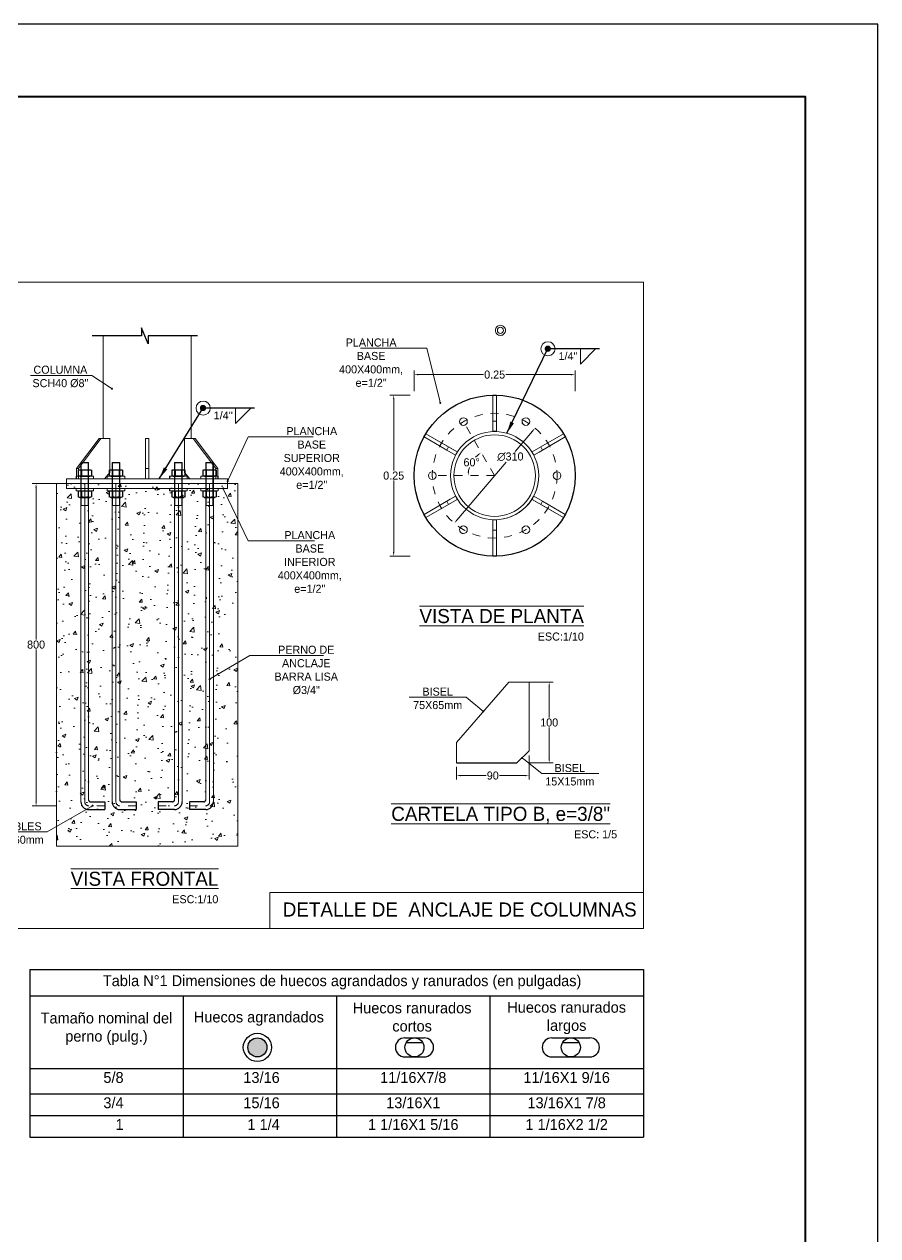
# Model space of a CAD drawing. Header units: metres. Extents: x -45.3 to -2.3, y -16.5 to 14.
# Drawn here: x -12.88 to -2.28, y -1 to 14.04 of the extents above; entities that cross this region are included whole.
import ezdxf
from ezdxf import colors
from ezdxf.entities.mleader import LeaderData, LeaderLine
from ezdxf.math import Vec2, Vec3

# ---------------------------------------------------------------- set-up
doc = ezdxf.new("R2010")
doc.units = ezdxf.units.M
doc.header["$MEASUREMENT"] = 0
doc.linetypes.add('Punto & Raya', pattern=[0.335139, 0.176389, -0.088194, 0, -0.070556])
for name, color, linetype, lineweight in [('0_Pluma_Nº__1', 7, 'Continuous', 13), ('EST _ Columnas_Pluma_Nº__20', 7, 'Continuous', 5), ('NOMBRES', 150, 'Continuous', 5), ('SCOTAS', 126, 'Continuous', 9)]:
    doc.layers.add(name, color=color, linetype=linetype, lineweight=lineweight)
doc.layers.add('ROJA', color=1, linetype='Continuous')
doc.styles.add('01COTAS', font='GOTHIC.TTF')
doc.styles.add('100', font='arial.ttf', dxfattribs={"height": 0.18})
doc.styles.add('esc20', font='arial.ttf', dxfattribs={"height": 0.04})
doc.dimstyles.new('1-10-100', dxfattribs={"dimtxt": 0.2, "dimasz": 0.1, "dimexe": 0.1, "dimexo": 0.1, "dimgap": 0.02, "dimtad": 0, "dimtih": 1, "dimtoh": 1, "dimdec": 0, "dimlfac": 100, "dimzin": 4, "dimdsep": 46, "dimtxsty": '01COTAS', "dimcen": 0.08, "dimdle": 0.01, "dimclrd": 1, "dimclre": 1, "dimclrt": 7, "dimadec": 0, "dimazin": 3, "dimtfac": 1, "dimtdec": 0, "dimtmove": 2, "dimatfit": 3, "dimldrblk": 'DOTSMALL', "dimfxl": 0.5, "dimfxlon": 1, "dimtolj": 1, "dimlwd": 9, "dimlwe": 9, "dimarcsym": 0})
doc.dimstyles.new('1-5-100', dxfattribs={"dimtxt": 0.2, "dimasz": 0.1, "dimexe": 0.1, "dimexo": 0.1, "dimgap": 0.02, "dimtad": 0, "dimtih": 1, "dimtoh": 1, "dimdec": 0, "dimlfac": 50, "dimzin": 4, "dimdsep": 46, "dimtxsty": '01COTAS', "dimcen": 0.08, "dimdle": 0.01, "dimclrd": 1, "dimclre": 1, "dimclrt": 7, "dimadec": 0, "dimazin": 3, "dimtfac": 1, "dimtdec": 0, "dimtmove": 2, "dimatfit": 3, "dimldrblk": 'DOTSMALL', "dimfxl": 0.5, "dimfxlon": 1, "dimtolj": 1, "dimlwd": 9, "dimlwe": 9, "dimarcsym": 0})
doc.dimstyles.new('tesis escala pequeña', dxfattribs={"dimtxt": 0.02, "dimasz": 0.3, "dimexe": 0.03, "dimexo": 0.03, "dimgap": 0.01, "dimtad": 1, "dimdec": 0, "dimlfac": 1000, "dimzin": 4, "dimdsep": 46, "dimtxsty": '01COTAS', "dimcen": 0, "dimclrd": 42, "dimclre": 42, "dimclrt": 7, "dimadec": 0, "dimazin": 0, "dimtfac": 1, "dimtdec": 0, "dimtmove": 0, "dimatfit": 3, "dimfxl": 1, "dimarcsym": 0})
pattern_1 = [(0, (0, 0), (0, 6.985), [5.08, -1.905]), (90, (0, 0), (-6.985, 4e-16), [5.08, -1.905])]

# ---------------------------------------------------------------- blocks, each defined once
blk = doc.blocks.new('TU3-4B')
for p, q in [((-16.5, 15.1), (-16.5, 1.2)), ((12.4, 16.3), (-12.4, 16.3)), ((12.4, 0), (-12.4, 0)), ((-8.2, 15.1), (-8.2, 1.2)), ((8.2, 15.1), (8.2, 1.2)), ((16.5, 15.1), (16.5, 1.2))]:
    blk.add_line(p, q)
for centre, radius, start, end in [((-12.4, 8.6), 7.69, 57.5566, 122.4434), ((-12.4, 7.7), 7.69, 237.5566, 302.4434), ((0, -12.7), 29, 73.4466, 106.5534), ((0, 29), 29, 253.4466, 286.5534), ((12.4, 8.6), 7.69, 57.5566, 122.4434), ((12.4, 7.7), 7.69, 237.5566, 302.4434)]:
    blk.add_arc(centre, radius, start, end)
blk = doc.blocks.new('*D31')
at = {"color": 1, "lineweight": 9, "transparency": 16777216}
for start, end in [(128.6883, 136.4162), (161.9055, 171.3117)]:
    blk.add_arc((1.506, -21.846), 0.66, start, end, dxfattribs=at)
at = {"color": 1, "transparency": 16777216}
for points in [[(1.084, -21.317), (1.103, -21.345), (1.176, -21.275)], [(0.87, -21.748), (0.837, -21.745), (0.846, -21.846)]]:
    blk.add_solid(points, dxfattribs=at)
at = {"layer": 'Defpoints', "color": 0, "transparency": 16777216}
for p in [(0.731, -20.504), (1, -21.422), (-0.044, -21.846), (1.506, -21.846), (1.506, -21.846)]:
    blk.add_point(p, dxfattribs=at)
at = {"color": 7, "transparency": 16777216, "insert": (0.934, -21.516), "char_height": 0.2, "attachment_point": 5, "style": '01COTAS'}
blk.add_mtext('\\A1;60°', dxfattribs=at)
blk = doc.blocks.new('_DOTSMALL')
at = {"color": 0, "linetype": 'ByBlock', "const_width": 0.5}
blk.add_lwpolyline([(-0.0625, 0, 1), (0.0625, 0, 1)], format="xyb", close=True, dxfattribs=at)
blk = doc.blocks.new('_DOT')
at = {"color": 0, "linetype": 'ByBlock', "lineweight": -2}
blk.add_line((-0.5, 0), (-1, 0), dxfattribs=at)
at = {"color": 0, "linetype": 'ByBlock', "const_width": 0.5}
blk.add_lwpolyline([(-0.25, 0, 1), (0.25, 0, 1)], format="xyb", close=True, dxfattribs=at)
blk = doc.blocks.new('*D32')
at = {"color": 1, "linetype": 'Continuous', "lineweight": 9, "transparency": 16777216}
for p, q in [((-9.385, -22.042), (-9.985, -22.042)), ((-9.885, -22.142), (-9.885, -25.917)), ((-9.885, -29.942), (-9.885, -26.167)), ((-9.385, -30.042), (-9.985, -30.042))]:
    blk.add_line(p, q, dxfattribs=at)
at = {"color": 1, "linetype": 'Continuous', "transparency": 16777216}
for points in [[(-9.901, -22.142), (-9.868, -22.142), (-9.885, -22.042)], [(-9.901, -29.942), (-9.868, -29.942), (-9.885, -30.042)]]:
    blk.add_solid(points, dxfattribs=at)
at = {"layer": 'Defpoints', "color": 0, "linetype": 'Continuous', "transparency": 16777216}
for p in [(-8.676, -22.042), (-9.885, -30.042), (-8.581, -30.042)]:
    blk.add_point(p, dxfattribs=at)
at = {"color": 7, "linetype": 'Continuous', "lineweight": 15, "transparency": 16777216, "insert": (-9.885, -26.042), "char_height": 0.2, "attachment_point": 5, "style": '01COTAS'}
blk.add_mtext('\\A1;800', dxfattribs=at)
blk = doc.blocks.new('*D33')
at = {"color": 1, "lineweight": 9, "transparency": 16777216}
for p, q in [((2.445, -20.741), (2.016, -21.246)), ((0.568, -22.952), (1.793, -21.508))]:
    blk.add_line(p, q, dxfattribs=at)
at = {"color": 1, "transparency": 16777216}
for points in [[(2.432, -20.73), (2.457, -20.752), (2.509, -20.665)], [(0.555, -22.941), (0.58, -22.962), (0.503, -23.028)]]:
    blk.add_solid(points, dxfattribs=at)
at = {"layer": 'Defpoints', "color": 0, "transparency": 16777216}
for p in [(2.509, -20.665), (0.503, -23.028)]:
    blk.add_point(p, dxfattribs=at)
at = {"color": 7, "transparency": 16777216, "insert": (1.896, -21.377), "char_height": 0.2, "attachment_point": 5, "style": '01COTAS'}
blk.add_mtext('\\A1;∅310', dxfattribs=at)
blk = doc.blocks.new('*D34')
at = {"color": 1, "lineweight": 9, "transparency": 16777216}
for p, q in [((-0.494, -19.746), (-0.494, -19.238)), ((3.506, -19.746), (3.506, -19.238)), ((-0.394, -19.338), (1.227, -19.338)), ((3.406, -19.338), (1.786, -19.338))]:
    blk.add_line(p, q, dxfattribs=at)
at = {"color": 1, "transparency": 16777216}
for points in [[(-0.394, -19.322), (-0.394, -19.355), (-0.494, -19.338)], [(3.406, -19.322), (3.406, -19.355), (3.506, -19.338)]]:
    blk.add_solid(points, dxfattribs=at)
at = {"layer": 'Defpoints', "color": 0, "transparency": 16777216}
for p in [(3.506, -19.338), (-0.494, -19.846), (3.506, -19.846)]:
    blk.add_point(p, dxfattribs=at)
at = {"color": 7, "transparency": 16777216, "insert": (1.506, -19.338), "char_height": 0.2, "attachment_point": 5, "style": '01COTAS'}
blk.add_mtext('\\A1;0.25', dxfattribs=at)
blk = doc.blocks.new('*D35')
at = {"color": 1, "lineweight": 9, "transparency": 16777216}
for p, q in [((-0.594, -19.846), (-1.102, -19.846)), ((-1.002, -19.946), (-1.002, -21.721)), ((-1.002, -23.746), (-1.002, -21.971)), ((-0.594, -23.846), (-1.102, -23.846))]:
    blk.add_line(p, q, dxfattribs=at)
at = {"color": 1, "transparency": 16777216}
for points in [[(-1.019, -19.946), (-0.986, -19.946), (-1.002, -19.846)], [(-1.019, -23.746), (-0.986, -23.746), (-1.002, -23.846)]]:
    blk.add_solid(points, dxfattribs=at)
at = {"layer": 'Defpoints', "color": 0, "transparency": 16777216}
for p in [(-0.494, -19.846), (-1.002, -23.846), (-0.494, -23.846)]:
    blk.add_point(p, dxfattribs=at)
at = {"color": 7, "transparency": 16777216, "insert": (-1.002, -21.846), "char_height": 0.2, "attachment_point": 5, "style": '01COTAS'}
blk.add_mtext('\\A1;0.25', dxfattribs=at)
blk = doc.blocks.new('*D29')
at = {"color": 1, "lineweight": 9, "transparency": 16777216}
for p, q in [((2.359, -28.793), (2.359, -29.393)), ((0.559, -29.076), (0.559, -29.393)), ((0.659, -29.293), (1.296, -29.293)), ((2.259, -29.293), (1.622, -29.293))]:
    blk.add_line(p, q, dxfattribs=at)
at = {"color": 1, "transparency": 16777216}
for points in [[(0.659, -29.277), (0.659, -29.31), (0.559, -29.293)], [(2.259, -29.277), (2.259, -29.31), (2.359, -29.293)]]:
    blk.add_solid(points, dxfattribs=at)
at = {"layer": 'Defpoints', "color": 0, "transparency": 16777216}
for p in [(2.359, -28.676), (0.559, -28.976), (2.359, -29.293)]:
    blk.add_point(p, dxfattribs=at)
at = {"color": 7, "transparency": 16777216, "insert": (1.459, -29.293), "char_height": 0.2, "attachment_point": 5, "style": '01COTAS'}
blk.add_mtext('\\A1;90', dxfattribs=at)
blk = doc.blocks.new('*D30')
at = {"color": 1, "lineweight": 9, "transparency": 16777216}
for p, q in [((2.36, -26.976), (2.96, -26.976)), ((2.86, -27.076), (2.86, -27.851)), ((2.86, -28.876), (2.86, -28.101)), ((2.36, -28.976), (2.96, -28.976))]:
    blk.add_line(p, q, dxfattribs=at)
at = {"color": 1, "transparency": 16777216}
for points in [[(2.843, -27.076), (2.877, -27.076), (2.86, -26.976)], [(2.843, -28.876), (2.877, -28.876), (2.86, -28.976)]]:
    blk.add_solid(points, dxfattribs=at)
at = {"layer": 'Defpoints', "color": 0, "transparency": 16777216}
for p in [(1.859, -26.976), (2.86, -26.976), (2.059, -28.976)]:
    blk.add_point(p, dxfattribs=at)
at = {"color": 7, "transparency": 16777216, "insert": (2.86, -27.976), "char_height": 0.2, "attachment_point": 5, "style": '01COTAS'}
blk.add_mtext('\\A1;100', dxfattribs=at)
blk = doc.blocks.new('tb1')
h = blk.add_hatch(color=256)
h.dxf.hatch_style = 1
h.paths.add_polyline_path([(47.922, -12.19, 1), (49.106, -12.19, 1)])
h = blk.add_hatch()
h.set_pattern_fill('ANGLE', color=256)
h.set_pattern_definition([(0, (7.06, -8.54), (0, 6.985), [5.08, -1.905]), (90, (7.06, -8.54), (-6.985, 4e-16), [5.08, -1.905])])
h.paths.add_polyline_path([(57.675, -12.19, 1), (58.86, -12.19, 1)])
h = blk.add_hatch()
h.set_pattern_fill('ANGLE', color=256)
h.set_pattern_definition(pattern_1)
h.paths.add_polyline_path([(57.675, -12.19, 1), (58.86, -12.19, 1)])
h = blk.add_hatch()
h.set_pattern_fill('ANGLE', color=256)
h.set_pattern_definition(pattern_1)
h.paths.add_polyline_path([(67.384, -12.19, 1), (68.569, -12.19, 1)])
h = blk.add_hatch()
h.set_pattern_fill('ANGLE', color=256)
h.set_pattern_definition(pattern_1)
h.paths.add_polyline_path([(68.569, -12.19, 1), (67.384, -12.19, 1)])
for p, q in [((34.38, -7.348), (72.48, -7.348)), ((34.38, -7.348), (34.38, -17.767)), ((72.48, -7.348), (72.48, -17.767)), ((34.38, -8.998), (72.48, -8.998)), ((43.905, -8.998), (43.905, -17.767)), ((53.43, -8.998), (53.43, -17.767)), ((62.955, -8.998), (62.955, -17.767)), ((57.675, -11.597), (58.86, -11.597)), ((66.792, -11.597), (69.161, -11.597)), ((57.675, -12.782), (58.86, -12.782)), ((66.792, -12.782), (69.161, -12.782)), ((34.38, -13.499), (72.48, -13.499)), ((34.38, -15.067), (72.48, -15.067)), ((34.38, -16.417), (72.48, -16.417)), ((34.38, -17.767), (72.48, -17.767))]:
    blk.add_line(p, q)
for centre, radius in [((48.514, -12.19), 0.875), ((48.514, -12.19), 0.592), ((58.267, -12.19), 0.592), ((67.977, -12.19), 0.592)]:
    blk.add_circle(centre, radius)
for centre, start, end in [((57.675, -12.19), 90, 270), ((58.86, -12.19), 270, 90), ((66.792, -12.19), 90, 270), ((69.161, -12.19), 270, 90)]:
    blk.add_arc(centre, 0.592, start, end)
at = {"char_height": 0.675, "style": '01COTAS'}
for s, insert, width, attachment_point in [('Tabla N°1 Dimensiones de huecos agrandados y ranurados (en pulgadas)', (53.774, -8.155), 53.10784, 5), ('Huecos ranurados cortos', (58.12, -10.312), 9.075, 5), ('Huecos ranurados largos', (67.717, -10.367), 9.075, 5), ('Tamaño nominal del perno (pulg.)', (39.142, -11.034), 9.075, 5), ('Huecos agrandados', (48.607, -10.407), 9.075, 5), ('{\\A1;5/8', (40.205, -13.724), 9.075, 3), ('{\\A1;13/16', (49.901, -13.724), 9.075, 3), ('\\A1;11/16X7/8 ', (58.192, -13.724), 9.075, 2), ('11/16X1 9/16', (67.717, -13.724), 9.075, 2), ('{\\A1;3/4', (40.205, -15.292), 9.075, 3), ('{\\A1;15/16', (49.901, -15.292), 9.075, 3), ('13/16X1', (58.192, -15.292), 9.075, 2), ('13/16X1 7/8', (67.717, -15.292), 9.075, 2), ('1', (40.205, -16.642), 9.075, 3), ('{\\A1;1 1/4', (49.901, -16.642), 9.075, 3), ('1 1/16X1 5/16', (58.192, -16.642), 9.075, 2), ('1 1/16X2 1/2', (67.717, -16.642), 9.075, 2)]:
    blk.add_mtext(s, dxfattribs=dict(at, insert=insert, width=width, attachment_point=attachment_point))
blk = doc.blocks.new('A$C90f300bd')
at = {"linetype": 'Continuous', "lineweight": 15}
h = blk.add_hatch(dxfattribs=at)
h.set_pattern_fill('AR-CONC', scale=0.005)
h.set_pattern_definition([(50, (-285.52784, 164.5287), (0.9109233, -0.0796954), [0.09525, -1.04775]), (355, (-285.5278, 164.5287), (-0.176217, 0.9552842), [0.0762, -0.838203]), (100.45144, (-285.4519, 164.522), (0.7347062, 0.8755888), [0.08095, -0.8904512]), (46.1842, (-285.5278, 164.7827), (1.3553952, -0.2102116), [0.142875, -1.571625]), (96.63556, (-285.4149, 164.7652), (1.1870207, 1.2371306), [0.121425, -1.335678]), (351.18415, (-285.5278, 164.7827), (1.1870207, 1.2371306), [0.1143, -1.2572987]), (21, (-285.40084, 164.7192), (0.758072, -0.511326), [0.09525, -1.04775]), (326, (-285.4008, 164.7192), (0.3090101, 0.9209398), [0.0762, -0.8382]), (71.45144, (-285.3377, 164.6766), (1.067082, 0.4096138), [0.08095, -0.8904497]), (37.5, (-285.52784, 164.52867), (0.01544302, 0.4227752), [0, -0.82804, 0, -0.8509, 0, -0.841375]), (7.5, (-285.52784, 164.52867), (0.3340983, 0.5009029), [0, -0.48514, 0, -0.80899, 0, -0.320675]), (327.5, (-285.81105, 164.52867), (0.67795298, -0.02864372), [0, -0.3175, 0, -0.9906, 0, -1.31445]), (317.5, (-285.93805, 164.5287), (0.7406459, 0.1271325), [0, -0.41275, 0, -0.65786, 0, -0.93345])])
h.paths.add_polyline_path([(13.603, 11.047), (9.103, 11.047), (9.103, 2.047), (13.603, 2.047)])
at = {"layer": 'SCOTAS', "ltscale": 0.001}
h = blk.add_hatch(color=1, dxfattribs=at)
edge = h.paths.add_edge_path()
edge.add_arc((21.305, 14.395), 0.079, 0, 360)
h = blk.add_hatch(color=1, dxfattribs=at)
edge = h.paths.add_edge_path()
edge.add_arc((12.74, 12.922), 0.079, 0, 360)
at = {"color": 7, "linetype": 'Continuous', "lineweight": 15}
for p, q in [((10.258, 14.714), (10.258, 12.167)), ((12.449, 12.167), (12.449, 14.714)), ((19.94, 13.243), (19.94, 12.593)), ((19.94, 13.243), (20.03, 13.243)), ((20.03, 13.243), (20.03, 12.593)), ((20.03, 12.493), (20.03, 13.243)), ((19.94, 12.593), (20.03, 12.593)), ((19.94, 12.343), (19.94, 12.593)), ((19.94, 12.343), (20.03, 12.343)), ((19.985, 12.338), (19.985, 12.338)), ((20.03, 12.343), (20.03, 12.593)), ((20.03, 12.493), (20.03, 12.343)), ((9.599, 11.417), (10.161, 12.167)), ((9.644, 11.417), (10.206, 12.167)), ((10.206, 12.167), (10.161, 12.167)), ((10.378, 12.167), (10.161, 12.167)), ((10.423, 12.167), (10.206, 12.167)), ((10.423, 12.167), (10.378, 12.167)), ((10.423, 11.317), (10.423, 12.167)), ((11.398, 12.167), (11.308, 12.167)), ((11.308, 11.417), (11.308, 12.167)), ((11.398, 11.417), (11.398, 12.167)), ((12.283, 11.317), (12.283, 12.167)), ((12.283, 12.167), (12.5, 12.167)), ((13.063, 11.417), (12.5, 12.167)), ((12.545, 12.167), (12.5, 12.167)), ((13.108, 11.417), (12.545, 12.167)), ((12.545, 12.167), (12.545, 12.167)), ((13.108, 11.417), (12.545, 12.167)), ((18.231, 12.204), (18.276, 12.282)), ((18.231, 12.204), (18.794, 11.879)), ((18.925, 11.907), (18.276, 12.282)), ((18.276, 12.282), (18.839, 11.957)), ((21.09, 11.829), (21.74, 12.204)), ((21.695, 12.282), (21.132, 11.957)), ((21.74, 12.204), (21.177, 11.879)), ((21.695, 12.282), (21.74, 12.204)), ((18.794, 11.879), (18.839, 11.957)), ((19.01, 11.754), (18.794, 11.879)), ((19.055, 11.832), (18.839, 11.957)), ((18.925, 11.907), (19.055, 11.832)), ((19.01, 11.754), (19.055, 11.832)), ((20.915, 11.832), (21.132, 11.957)), ((20.915, 11.832), (20.96, 11.754)), ((20.96, 11.754), (21.177, 11.879)), ((21.09, 11.829), (20.96, 11.754)), ((21.132, 11.957), (21.177, 11.879)), ((9.708, 11.558), (9.718, 11.568)), ((9.708, 11.558), (9.708, 11.39)), ((9.898, 11.558), (9.708, 11.558)), ((9.718, 11.568), (9.888, 11.568)), ((9.718, 11.568), (9.718, 10.963)), ((9.898, 11.558), (9.888, 11.568)), ((9.888, 11.568), (9.888, 10.963)), ((9.898, 11.558), (9.898, 11.39)), ((10.483, 11.558), (10.493, 11.568)), ((10.483, 11.558), (10.483, 11.39)), ((10.673, 11.558), (10.483, 11.558)), ((10.493, 11.568), (10.663, 11.568)), ((10.493, 11.568), (10.493, 10.963)), ((10.673, 11.558), (10.663, 11.568)), ((10.663, 11.568), (10.663, 10.963)), ((10.673, 11.558), (10.673, 11.39)), ((12.033, 11.558), (12.043, 11.568)), ((12.033, 11.558), (12.033, 11.39)), ((12.223, 11.558), (12.033, 11.558)), ((12.043, 11.568), (12.213, 11.568)), ((12.043, 11.568), (12.043, 10.963)), ((12.223, 11.558), (12.213, 11.568)), ((12.213, 11.568), (12.213, 10.963)), ((12.223, 11.558), (12.223, 11.39)), ((12.808, 11.558), (12.818, 11.568)), ((12.808, 11.558), (12.808, 11.39)), ((12.998, 11.558), (12.808, 11.558)), ((12.818, 11.568), (12.988, 11.568)), ((12.818, 11.568), (12.818, 10.963)), ((12.998, 11.558), (12.988, 11.568)), ((12.988, 11.568), (12.988, 10.963)), ((12.998, 11.558), (12.998, 11.39)), ((9.353, 11.047), (9.353, 11.167)), ((13.353, 11.167), (9.353, 11.167)), ((9.587, 11.227), (9.587, 11.167)), ((9.644, 11.417), (9.599, 11.417)), ((9.599, 11.167), (9.599, 11.417)), ((9.644, 11.167), (9.599, 11.167)), ((9.644, 11.167), (9.644, 11.417)), ((9.708, 11.39), (9.708, 11.227)), ((9.708, 11.267), (9.708, 10.955)), ((9.718, 11.237), (9.718, 10.502)), ((9.888, 11.237), (9.888, 10.502)), ((9.898, 11.39), (9.898, 11.227)), ((9.898, 11.267), (9.898, 10.955)), ((10.02, 11.227), (10.02, 11.167)), ((10.293, 11.167), (10.423, 11.317)), ((10.362, 11.227), (10.362, 11.167)), ((10.483, 11.39), (10.483, 11.227)), ((10.483, 11.267), (10.483, 10.955)), ((10.493, 11.237), (10.493, 10.502)), ((10.663, 11.237), (10.663, 10.502)), ((10.673, 11.39), (10.673, 11.227)), ((10.673, 11.267), (10.673, 10.955)), ((10.795, 11.227), (10.795, 11.167)), ((11.398, 11.417), (11.308, 11.417)), ((11.308, 11.167), (11.308, 11.417)), ((11.398, 11.167), (11.308, 11.167)), ((11.398, 11.167), (11.398, 11.417)), ((12.033, 11.39), (12.033, 11.227)), ((12.033, 11.267), (12.033, 10.955)), ((12.043, 11.237), (12.043, 10.502)), ((12.213, 11.237), (12.213, 10.502)), ((12.223, 11.39), (12.223, 11.227)), ((12.223, 11.267), (12.223, 10.955)), ((12.413, 11.167), (12.283, 11.317)), ((12.345, 11.227), (12.345, 11.167)), ((12.458, 11.167), (12.413, 11.167)), ((12.687, 11.227), (12.687, 11.167)), ((12.808, 11.39), (12.808, 11.227)), ((12.808, 11.267), (12.808, 10.955)), ((12.818, 11.237), (12.818, 10.502)), ((12.988, 11.237), (12.988, 10.502)), ((12.998, 11.39), (12.998, 11.227)), ((12.998, 11.267), (12.998, 10.955)), ((13.063, 11.167), (13.063, 11.417)), ((13.108, 11.417), (13.063, 11.417)), ((13.108, 11.167), (13.063, 11.167)), ((13.108, 11.167), (13.108, 11.417)), ((13.108, 11.167), (13.108, 11.417)), ((13.108, 11.167), (13.108, 11.167)), ((13.12, 11.227), (13.12, 11.167)), ((13.353, 11.047), (13.353, 11.167)), ((13.603, 11.047), (9.103, 11.047)), ((9.353, 11.047), (9.353, 10.927)), ((13.353, 10.927), (9.353, 10.927)), ((9.587, 10.927), (9.587, 10.867)), ((9.708, 11.047), (9.708, 3.142)), ((9.708, 10.987), (9.708, 10.824)), ((9.803, 11.047), (9.803, 3.142)), ((9.898, 11.047), (9.898, 3.192)), ((9.898, 10.987), (9.898, 10.824)), ((10.02, 10.927), (10.02, 10.867)), ((10.362, 10.927), (10.362, 10.867)), ((10.483, 11.047), (10.483, 3.142)), ((10.483, 10.987), (10.483, 10.824)), ((10.578, 11.047), (10.578, 3.142)), ((10.673, 11.047), (10.673, 3.192)), ((10.673, 10.987), (10.673, 10.824)), ((10.795, 10.927), (10.795, 10.867)), ((12.033, 11.047), (12.033, 3.192)), ((12.033, 10.987), (12.033, 10.824)), ((12.128, 11.047), (12.128, 3.142)), ((12.223, 11.047), (12.223, 3.142)), ((12.223, 10.987), (12.223, 10.824)), ((12.345, 10.927), (12.345, 10.867)), ((12.687, 10.927), (12.687, 10.867)), ((12.808, 11.047), (12.808, 3.192)), ((12.808, 10.987), (12.808, 10.824)), ((12.903, 11.047), (12.903, 3.142)), ((12.998, 11.047), (12.998, 3.142)), ((12.998, 10.987), (12.998, 10.824)), ((13.12, 10.927), (13.12, 10.867)), ((13.353, 11.047), (13.353, 10.927)), ((18.88, 10.657), (18.231, 10.282)), ((18.231, 10.282), (18.794, 10.607)), ((18.276, 10.204), (18.839, 10.529)), ((19.01, 10.732), (18.794, 10.607)), ((18.839, 10.529), (18.794, 10.607)), ((19.055, 10.654), (18.839, 10.529)), ((18.88, 10.657), (19.01, 10.732)), ((19.055, 10.654), (19.01, 10.732)), ((20.96, 10.732), (20.915, 10.654)), ((20.915, 10.654), (21.132, 10.529)), ((21.045, 10.579), (20.915, 10.654)), ((20.96, 10.732), (21.177, 10.607)), ((21.045, 10.579), (21.695, 10.204)), ((21.177, 10.607), (21.132, 10.529)), ((21.695, 10.204), (21.132, 10.529)), ((21.74, 10.282), (21.177, 10.607)), ((9.708, 10.502), (9.898, 10.502)), ((10.483, 10.502), (10.673, 10.502)), ((12.033, 10.502), (12.223, 10.502)), ((12.808, 10.502), (12.998, 10.502)), ((18.276, 10.204), (18.231, 10.282)), ((21.74, 10.282), (21.695, 10.204)), ((20.03, 10.143), (19.94, 10.143)), ((19.94, 10.143), (19.94, 9.893)), ((19.985, 10.147), (19.985, 10.147)), ((20.03, 10.143), (20.03, 9.893)), ((20.03, 9.893), (19.94, 9.893)), ((19.94, 9.243), (19.94, 9.893)), ((20.03, 9.243), (20.03, 9.893)), ((20.03, 9.243), (19.94, 9.243)), ((19.038, 4.613), (20.338, 6.113)), ((20.838, 6.113), (20.338, 6.113)), ((20.838, 4.413), (20.838, 6.113)), ((19.038, 4.113), (19.038, 4.613)), ((20.538, 4.113), (20.838, 4.413))]:
    blk.add_line(p, q, dxfattribs=at)
for p, q in [((11.912, 11.227), (11.912, 11.167)), ((11.912, 10.927), (11.912, 10.867)), ((19.038, 4.113), (20.538, 4.113)), ((9.948, 3.142), (10.303, 3.142)), ((10.303, 3.142), (10.303, 2.952)), ((10.723, 3.142), (11.078, 3.142)), ((11.078, 3.142), (11.078, 2.952)), ((11.628, 3.142), (11.628, 2.952)), ((11.983, 3.142), (11.628, 3.142)), ((12.403, 3.142), (12.403, 2.952)), ((12.758, 3.142), (12.403, 3.142)), ((9.898, 2.952), (10.303, 2.952)), ((10.673, 2.952), (11.078, 2.952)), ((12.033, 2.952), (11.628, 2.952)), ((12.808, 2.952), (12.403, 2.952))]:
    blk.add_line(p, q)
at = {"color": 251, "linetype": 'Continuous', "lineweight": 15, "ltscale": 0.5, "true_color": 0x626364}
for p, q in [((9.103, 2.047), (9.103, 11.047)), ((13.603, 2.047), (13.603, 11.047)), ((13.603, 2.047), (9.103, 2.047))]:
    blk.add_line(p, q, dxfattribs=at)
at = {"color": 7, "linetype": 'Continuous', "lineweight": 15}
for points in [[(22.115, 14.012), (22.115, 14.396)], [(22.5, 14.396), (22.115, 14.012)], [(13.55, 12.538), (13.55, 12.923)], [(13.935, 12.923), (13.55, 12.538)], [(10.02, 11.227), (9.587, 11.227)], [(9.587, 11.167), (10.02, 11.167)], [(10.795, 11.227), (10.362, 11.227)], [(10.362, 11.167), (10.795, 11.167)], [(12.345, 11.227), (11.912, 11.227)], [(11.912, 11.167), (12.345, 11.167)], [(13.12, 11.227), (12.687, 11.227)], [(12.687, 11.167), (13.12, 11.167)], [(9.587, 11.047), (10.02, 11.047)], [(10.02, 10.867), (9.587, 10.867)], [(10.362, 11.047), (10.795, 11.047)], [(10.795, 10.867), (10.362, 10.867)], [(11.912, 11.047), (12.345, 11.047)], [(12.345, 10.867), (11.912, 10.867)], [(12.687, 11.047), (13.12, 11.047)], [(13.12, 10.867), (12.687, 10.867)]]:
    blk.add_lwpolyline(points, dxfattribs=at)
blk.add_circle((19.985, 11.243), 2.001)
for centre, radius in [((19.21, 12.585), 0.0953), ((20.76, 12.585), 0.0953), ((19.985, 11.243), 1.095), ((19.985, 11.243), 1.014), ((18.435, 11.243), 0.0953), ((21.535, 11.243), 0.0953), ((19.21, 9.9), 0.0953), ((20.76, 9.9), 0.0953)]:
    blk.add_circle(centre, radius, dxfattribs=at)
for centre, radius, start, end in [((19.21, 12.585), 0.0953, 90, 270), ((20.76, 12.585), 0.0952, 90, 270), ((19.985, 11.243), 1.096, 0.0004, 90), ((19.985, 11.243), 1.014, 90, 270), ((18.435, 11.243), 0.0952, 90, 270), ((19.985, 11.243), 1.096, 270, 0.0004), ((21.535, 11.243), 0.0953, 90, 240), ((21.535, 11.243), 0.0953, 240, 270), ((19.21, 9.9), 0.0953, 120, 270), ((19.21, 9.9), 0.0953, 90, 120), ((20.76, 9.9), 0.0953, 90, 179.9996), ((20.76, 9.9), 0.0953, 179.9996, 270)]:
    blk.add_arc(centre, radius, start, end, dxfattribs=at)
for centre, radius, start, end in [((9.898, 3.142), 0.19, 180, 270), ((9.948, 3.192), 0.0499, 180, 270), ((10.673, 3.142), 0.19, 180, 270), ((10.723, 3.192), 0.0499, 180, 270), ((11.983, 3.192), 0.0499, 270, 0), ((12.033, 3.142), 0.19, 270, 0), ((12.758, 3.192), 0.0499, 270, 0), ((12.808, 3.142), 0.19, 270, 0)]:
    blk.add_arc(centre, radius, start, end)
at = {"layer": '0_Pluma_Nº__1', "color": 251, "linetype": 'Punto & Raya', "ltscale": 0.8, "true_color": 0x626364}
for q in [(19.21, 12.585), (18.435, 11.243)]:
    blk.add_line((19.985, 11.243), q, dxfattribs=at)
at = {"layer": '0_Pluma_Nº__1', "color": 251, "linetype": 'Punto & Raya', "true_color": 0x626364}
for p, q in [((10.303, 3.047), (9.898, 3.047)), ((11.078, 3.047), (10.673, 3.047)), ((11.628, 3.047), (12.033, 3.047)), ((12.403, 3.047), (12.808, 3.047))]:
    blk.add_line(p, q, dxfattribs=at)
at = {"layer": '0_Pluma_Nº__1', "color": 251, "linetype": 'Punto & Raya', "ltscale": 0.8, "true_color": 0x626364}
blk.add_circle((19.985, 11.243), 1.55, dxfattribs=at)
at = {"layer": '0_Pluma_Nº__1', "color": 251, "linetype": 'Punto & Raya', "true_color": 0x626364}
for centre, start, end in [((9.898, 3.142), 180, 270), ((10.673, 3.142), 180, 270), ((12.033, 3.142), 270, 0), ((12.808, 3.142), 270, 0)]:
    blk.add_arc(centre, 0.0952, start, end, dxfattribs=at)
at = {"layer": 'EST _ Columnas_Pluma_Nº__20', "color": 7, "linetype": 'Continuous', "lineweight": 5, "flags": 128}
for points in [[(20.003, 14.85, 0.414214), (20.128, 14.725, 0.414214), (20.253, 14.85, 0.414214), (20.128, 14.975, 0.414214)], [(20.053, 14.85, 0.414214), (20.128, 14.775, 0.414214), (20.203, 14.85, 0.414214), (20.128, 14.925, 0.414214)]]:
    blk.add_lwpolyline(points, format="xyb", close=True, dxfattribs=at)
at = {"layer": 'NOMBRES', "color": 1, "ltscale": 0.06}
for points in [[(0, 16.043), (23.678, 16.043), (23.678, 0), (0, 0)], [(14.4, 0.889), (23.678, 0.889), (23.678, 0), (14.4, 0)]]:
    blk.add_lwpolyline(points, close=True, dxfattribs=at)
at = {"layer": 'ROJA'}
blk.add_lwpolyline([(12.601, 14.714), (11.38, 14.714), (11.38, 14.514), (11.21, 14.914), (11.21, 14.714), (9.99, 14.714)], dxfattribs=at)
at = {"layer": 'SCOTAS', "color": 1, "ltscale": 0.001}
for centre in [(21.309, 14.392), (12.744, 12.919)]:
    blk.add_circle(centre, 0.176, dxfattribs=at)
at = {"color": 7, "linetype": 'Continuous', "lineweight": 15, "xscale": -0.009999999527582699, "yscale": 0.009999999527582699, "zscale": 0.009999999527582699}
for p in [(9.803, 11.227), (10.578, 11.227), (12.128, 11.227), (12.903, 11.227), (9.803, 10.704), (10.578, 10.704), (12.128, 10.704), (12.903, 10.704)]:
    blk.add_blockref('TU3-4B', p, dxfattribs=at)
at = {"color": 7, "linetype": 'Continuous', "lineweight": 15, "char_height": 0.1924, "width": 7.56781, "attachment_point": 9, "style": 'esc20'}
for insert in [(22.046, 14.112), (13.481, 12.639)]:
    blk.add_mtext("1/4''", dxfattribs=dict(at, insert=insert))
at = {"layer": 'NOMBRES', "color": 1, "ltscale": 0.06, "char_height": 0.35, "attachment_point": 1, "style": '100'}
for s, insert, width in [('\\A1;\\pxqr;{\\fCentury Gothic|b0|i0|c0|p34;\\L\\OVISTA DE PLANTA \\P\\H0.57143x;\\l\\oESC:1/10}', (11.58, 7.931), 10.6204), ('\\A1;{\\fCentury Gothic|b0|i0|c0|p34;\\L\\OCARTELA TIPO B, e=3/8"\\P\\pxqr;\\H0.57143x;\\l\\oESC: 1/5}', (17.417, 3.021), 5.60999), ('\\A1;\\pxqr;{\\fCentury Gothic|b0|i0|c0|p34;\\L\\OVISTA FRONTAL \\P\\H0.57143x;\\l\\oESC:1/10}', (4.33, 1.409), 8.79158), ('\\A1;\\pxqr;{\\fCentury Gothic|b0|i0|c0|p34;DETALLE DE  ANCLAJE DE COLUMNAS}', (14.72, 0.645), 8.79158)]:
    blk.add_mtext(s, dxfattribs=dict(at, insert=insert, width=width))
dim = blk.add_linear_dim(base=(21.985, 13.751), p1=(17.985, 13.243), p2=(21.985, 13.243), text='0.25', dimstyle='1-10-100')
dim.commit()
dim.dimension.update_dxf_attribs({"geometry": '*D34', "text_midpoint": (19.985, 13.751), "insert": (18.479, 33.089)})
dim = blk.add_linear_dim(base=(17.477, 9.243), p1=(17.985, 13.243), p2=(17.985, 9.243), angle=90, text='0.25', dimstyle='1-10-100')
dim.commit()
dim.dimension.update_dxf_attribs({"geometry": '*D35', "text_midpoint": (17.477, 11.243), "insert": (18.479, 33.089)})
dim = blk.add_angular_dim_2l(base=(19.48, 11.667), line1=((19.985, 11.243), (19.21, 12.585)), line2=((19.985, 11.243), (18.435, 11.243)), dimstyle='1-5-100')
dim.commit()
dim.dimension.update_dxf_attribs({"geometry": '*D31', "text_midpoint": (19.414, 11.573), "insert": (18.479, 33.089)})
dim = blk.add_diameter_dim_2p(p1=(18.982, 10.061), p2=(20.989, 12.424), dimstyle='1-10-100')
dim.commit()
dim.dimension.update_dxf_attribs({"geometry": '*D33', "text_midpoint": (20.375, 11.712), "dimtype": 131, "insert": (18.479, 33.089)})
at = {"color": 7, "linetype": 'Continuous', "lineweight": 15}
dim = blk.add_linear_dim(base=(8.595, 3.047), p1=(9.803, 11.047), p2=(9.898, 3.047), angle=90, dimstyle='1-10-100', dxfattribs=at)
dim.commit()
dim.dimension.update_dxf_attribs({"geometry": '*D32', "text_midpoint": (8.595, 7.047), "insert": (18.479, 33.089)})
dim = blk.add_linear_dim(base=(21.339, 6.113), p1=(20.538, 4.113), p2=(20.338, 6.113), angle=90, dimstyle='1-5-100')
dim.commit()
dim.dimension.update_dxf_attribs({"geometry": '*D30', "text_midpoint": (21.339, 5.113), "insert": (18.479, 33.089)})
dim = blk.add_linear_dim(base=(20.838, 3.796), p1=(19.038, 4.113), p2=(20.838, 4.413), dimstyle='1-5-100')
dim.commit()
dim.dimension.update_dxf_attribs({"geometry": '*D29', "text_midpoint": (19.938, 3.796), "insert": (18.479, 33.089)})
at = {"ltscale": 650}
ml = blk.add_multileader_mtext('Standard', dxfattribs=at)
ml.set_content('PLANCHA BASE 400X400mm, e=1/2" ', color=256, style='01COTAS')
ml.set_leader_properties(color=1, lineweight=9)
ml.set_arrow_properties(name='DOT')
ml.build(insert=Vec2(0, 0))
ml.multileader.update_dxf_attribs({"text_left_attachment_type": 6, "text_right_attachment_type": 6, "dogleg_length": 0.0685, "arrow_head_size": 0.05})
ctx = ml.context
ctx.base_point, ctx.char_height, ctx.arrow_head_size, ctx.landing_gap_size, ctx.plane_origin = Vec3(15.603, 14.408), 0.2, 0.05, 0.001, Vec3(12.537, 20.719)
ctx.left_attachment, ctx.right_attachment, ctx.text_align_type = 6, 6, 1
notes = []
notes.append((ctx, [(1, (1, 1, 0), (18.298, 14.408), (-1, 0), 0.0685, [(0, [(18.633, 13.049)], 0, [])])]))
ctx.mtext.insert, ctx.mtext.width, ctx.mtext.alignment, ctx.mtext.flow_direction = Vec3(16.916, 14.648), 3.12462, 2, 5
ml = blk.add_multileader_mtext('Standard', dxfattribs=at)
ml.set_content('COLUMNA \\PSCH40 %%C8" ', color=256, style='01COTAS')
ml.set_leader_properties(color=1, lineweight=9)
ml.set_arrow_properties(name='DOT')
ml.build(insert=Vec2(0, 0))
ml.multileader.update_dxf_attribs({"text_left_attachment_type": 6, "text_right_attachment_type": 6, "dogleg_length": 0.0685, "arrow_head_size": 0.05})
ctx = ml.context
ctx.base_point, ctx.char_height, ctx.arrow_head_size, ctx.landing_gap_size, ctx.plane_origin = Vec3(8.484, 13.733), 0.2, 0.05, 0.001, Vec3(4.266, 19.193)
ctx.left_attachment, ctx.right_attachment, ctx.text_align_type = 6, 6, 1
notes.append((ctx, [(1, (1, 1, 0), (9.98, 13.733), (-1, 0), 0.0685, [(0, [(10.48, 13.4)], 0, [])])]))
ctx.mtext.insert, ctx.mtext.width, ctx.mtext.alignment, ctx.mtext.flow_direction = Vec3(9.198, 13.973), 3.12462, 2, 5
ml = blk.add_multileader_mtext('Standard', dxfattribs=at)
ml.set_content('PLANCHA BASE SUPERIOR 400X400mm, e=1/2" ', color=256, style='01COTAS')
ml.set_leader_properties(color=1, lineweight=9)
ml.set_arrow_properties(name='DOT')
ml.build(insert=Vec2(0, 0))
ml.multileader.update_dxf_attribs({"text_left_attachment_type": 6, "text_right_attachment_type": 6, "dogleg_length": 0.0685, "arrow_head_size": 0.05})
ctx = ml.context
ctx.base_point, ctx.char_height, ctx.arrow_head_size, ctx.landing_gap_size, ctx.plane_origin = Vec3(13.928, 12.208), 0.2, 0.05, 0.001, Vec3(10.862, 18.52)
ctx.left_attachment, ctx.right_attachment, ctx.text_align_type = 6, 6, 1
notes.append((ctx, [(0, (1, 1, 0), (13.859, 12.208), (1, 0), 0.0685, [(1, [(13.353, 11.107)], 0, [])])]))
ctx.mtext.insert, ctx.mtext.width, ctx.mtext.alignment, ctx.mtext.flow_direction = Vec3(15.442, 12.448), 3.07169, 2, 5
ml = blk.add_multileader_mtext('Standard', dxfattribs=at)
ml.set_content('PLANCHA BASE INFERIOR 400X400mm, e=1/2" ', color=256, style='01COTAS')
ml.set_leader_properties(color=1, lineweight=9)
ml.set_arrow_properties(name='DOT')
ml.build(insert=Vec2(0, 0))
ml.multileader.update_dxf_attribs({"text_left_attachment_type": 6, "text_right_attachment_type": 6, "dogleg_length": 0.0685, "arrow_head_size": 0.05})
ctx = ml.context
ctx.base_point, ctx.char_height, ctx.arrow_head_size, ctx.landing_gap_size, ctx.plane_origin = Vec3(13.928, 9.627), 0.2, 0.05, 0.001, Vec3(10.862, 15.939)
ctx.left_attachment, ctx.right_attachment, ctx.text_align_type = 6, 6, 1
notes.append((ctx, [(0, (1, 1, 0), (13.859, 9.627), (1, 0), 0.0685, [(0, [(13.239, 10.927)], 0, [])])]))
ctx.mtext.insert, ctx.mtext.width, ctx.mtext.alignment, ctx.mtext.flow_direction = Vec3(15.393, 9.867), 3.12462, 2, 5
ml = blk.add_multileader_mtext('Standard', dxfattribs=at)
ml.set_content('PERNO DE ANCLAJE\\PBARRA LISA %%C3/4"', color=256, style='01COTAS')
ml.set_leader_properties(color=1, lineweight=9)
ml.set_arrow_properties(name='DOT')
ml.build(insert=Vec2(0, 0))
ml.multileader.update_dxf_attribs({"text_left_attachment_type": 6, "text_right_attachment_type": 6, "dogleg_length": 0.0685, "arrow_head_size": 0.05})
ctx = ml.context
ctx.base_point, ctx.char_height, ctx.arrow_head_size, ctx.landing_gap_size, ctx.plane_origin = Vec3(13.972, 6.78), 0.2, 0.05, 0.001, Vec3(17.126, 5.024)
ctx.left_attachment, ctx.right_attachment, ctx.text_align_type = 6, 6, 1
notes.append((ctx, [(0, (1, 1, 0), (13.904, 6.78), (1, 0), 0.0685, [(0, [(12.903, 6.188)], 0, [])])]))
ctx.mtext.insert, ctx.mtext.width, ctx.mtext.alignment, ctx.mtext.flow_direction = Vec3(15.305, 7.02), 3.48621, 2, 5
ml = blk.add_multileader_mtext('Standard', dxfattribs=at)
ml.set_content('BISEL \\P75X65mm ', color=256, style='01COTAS')
ml.set_leader_properties(color=1, lineweight=9)
ml.set_arrow_properties(name='DOT')
ml.build(insert=Vec2(0, 0))
ml.multileader.update_dxf_attribs({"text_left_attachment_type": 6, "text_right_attachment_type": 6, "dogleg_length": 0.0685, "arrow_head_size": 0.05})
ctx = ml.context
ctx.base_point, ctx.char_height, ctx.arrow_head_size, ctx.landing_gap_size, ctx.plane_origin = Vec3(17.933, 5.74), 0.2, 0.05, 0.001, Vec3(12.892, 11.344)
ctx.left_attachment, ctx.right_attachment, ctx.text_align_type = 6, 6, 1
notes.append((ctx, [(1, (1, 1, 0), (19.274, 5.74), (-1, 0), 0.0685, [(1, [(19.702, 5.387)], 0, [])])]))
ctx.mtext.insert, ctx.mtext.width, ctx.mtext.alignment, ctx.mtext.flow_direction = Vec3(18.569, 5.98), 3.12462, 2, 5
ml = blk.add_multileader_mtext('Standard', dxfattribs=at)
ml.set_content('BISEL \\P15X15mm ', color=256, style='01COTAS')
ml.set_leader_properties(color=1, lineweight=9)
ml.set_arrow_properties(name='DOT')
ml.build(insert=Vec2(0, 0))
ml.multileader.update_dxf_attribs({"text_left_attachment_type": 6, "text_right_attachment_type": 6, "dogleg_length": 0.0685, "arrow_head_size": 0.05})
ctx = ml.context
ctx.base_point, ctx.char_height, ctx.arrow_head_size, ctx.landing_gap_size, ctx.plane_origin = Vec3(21.225, 3.844), 0.2, 0.05, 0.001, Vec3(16.618, 8.523)
ctx.left_attachment, ctx.right_attachment, ctx.text_align_type = 6, 6, 1
notes.append((ctx, [(0, (1, 1, 0), (21.157, 3.844), (1, 0), 0.0685, [(1, [(20.667, 4.235)], 0, [])])]))
ctx.mtext.insert, ctx.mtext.width, ctx.mtext.alignment, ctx.mtext.flow_direction = Vec3(21.852, 4.084), 3.12462, 2, 5
ml = blk.add_multileader_mtext('Standard', dxfattribs=at)
ml.set_content('DOBLES \\PDE 60mm', color=256, style='01COTAS')
ml.set_leader_properties(color=1, lineweight=9)
ml.set_arrow_properties(name='DOT')
ml.build(insert=Vec2(0, 0))
ml.multileader.update_dxf_attribs({"text_left_attachment_type": 6, "text_right_attachment_type": 6, "dogleg_length": 0.0685, "arrow_head_size": 0.05})
ctx = ml.context
ctx.base_point, ctx.char_height, ctx.arrow_head_size, ctx.landing_gap_size, ctx.plane_origin = Vec3(7.577, 2.396), 0.2, 0.05, 0.001, Vec3(3.155, 7.856)
ctx.left_attachment, ctx.right_attachment, ctx.text_align_type = 6, 6, 1
notes.append((ctx, [(1, (1, 1, 0), (8.869, 2.396), (-1, 0), 0.0685, [(0, [(9.997, 3.047)], 0, [])])]))
ctx.mtext.insert, ctx.mtext.width, ctx.mtext.alignment, ctx.mtext.flow_direction = Vec3(8.189, 2.636), 3.12462, 2, 5
at = {"layer": 'SCOTAS', "color": 1, "ltscale": 0.001}
for points in [[(20.289, 12.295), (21.309, 14.396), (22.587, 14.396)], [(11.652, 11.167), (12.744, 12.923), (14.022, 12.923)]]:
    blk.add_leader(points, dimstyle='tesis escala pequeña', dxfattribs=at)
for ctx, leaders in notes:
    for number, flags, end, landing, length, lines in leaders:
        leader = LeaderData()
        leader.index, (leader.has_last_leader_line, leader.has_dogleg_vector, leader.attachment_direction) = number, flags
        leader.last_leader_point, leader.dogleg_vector, leader.dogleg_length = Vec3(end), Vec3(landing), length
        for number, points, colour, breaks in lines:
            line = LeaderLine()
            line.index, line.vertices, line.color, line.breaks = number, Vec3.list(points), colors.encode_raw_color(colour), breaks
            leader.lines.append(line)
        ctx.leaders.append(leader)

msp = doc.modelspace()

# ---------------------------------------------------------------- linework, layer by layer
msp.add_lwpolyline([(-45.278, -16.462), (-2.278, -16.462), (-2.278, 14.038), (-45.278, 14.038)], close=True)
msp.add_lwpolyline([(-45.278, -16.462), (-2.278, -16.462), (-2.278, 14.038), (-45.278, 14.038)], close=True)
at = {"lineweight": 40}
msp.add_lwpolyline([(-44.378, -15.562), (-3.178, -15.562), (-3.178, 13.138), (-44.378, 13.138)], close=True, dxfattribs=at)

# ---------------------------------------------------------------- block references
for name, p, xscale, yscale, zscale in [('A$C90f300bd', (-17.029, 2.813), 0.5, 0.5, 0.5), ('tb1', (-19.686, 3.775), 0.2, 0.2, 0.2)]:
    msp.add_blockref(name, p, dxfattribs=dict(xscale=xscale, yscale=yscale, zscale=zscale))

doc.saveas('drawing.dxf')
